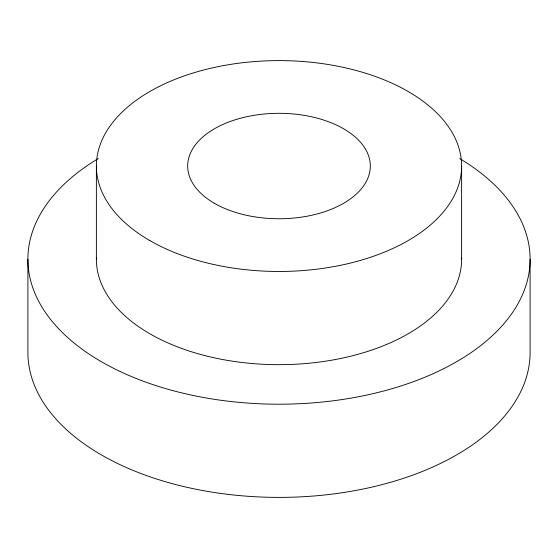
<?xml version="1.0" encoding="UTF-8"?>
<svg xmlns="http://www.w3.org/2000/svg" width="558" height="558" viewBox="0 0 558 558"><rect width="100%" height="100%" fill="white"/><g stroke="black" fill="none" stroke-linecap="round" stroke-linejoin="round"><path stroke-width="0.84" d="M530.1 259.233L530.1 352.426A251.1 144.968 0 0 1 279 497.394A251.1 144.968 0 0 1 27.9 352.426L27.9 259.233M461.619 166.04L461.619 259.233M96.381 166.04L96.381 259.233M459.701 158.57A251.1 144.968 0 0 1 455.495 362.351A251.1 144.968 0 0 1 102.505 362.351A251.1 144.968 0 0 1 98.299 158.57M461.599 257.573A182.619 105.434 0 0 1 279 364.667A182.619 105.434 0 0 1 96.401 257.573M149.872 240.589A182.619 105.434 0 0 0 455.398 193.326A182.619 105.434 0 0 0 231.737 64.198A182.619 105.434 0 0 0 149.872 240.589M214.432 203.314A91.31 52.717 0 0 0 367.199 179.683A91.31 52.717 0 0 0 255.369 115.115A91.31 52.717 0 0 0 214.432 203.314"/></g></svg>
